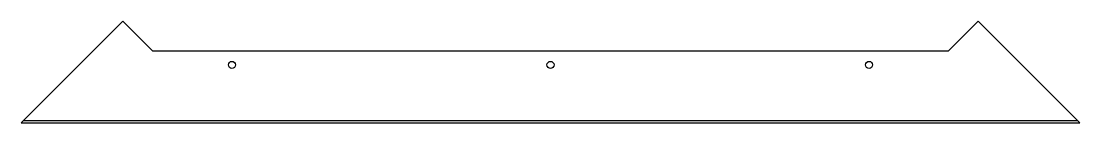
# Model space of a CAD drawing. Header units: millimetres. Extents: x 0 to 2706, y 0 to 260.
import ezdxf

# ---------------------------------------------------------------- set-up
doc = ezdxf.new("R2010")
doc.units = ezdxf.units.MM
doc.layers.add('CORTE', color=7, linetype='Continuous')
doc.layers.add('GRAVACAO', color=3, linetype='Continuous')

msp = doc.modelspace()

# ---------------------------------------------------------------- linework, layer by layer
at = {"layer": 'CORTE'}
msp.add_lwpolyline([(0, 0), (2706, 0), (2446.43, 259.57), (2369.86, 183), (336.14, 183), (259.57, 259.57)], close=True, dxfattribs=at)
for centre in [(538.71, 148), (1353, 148), (2167.29, 148)]:
    msp.add_circle(centre, 9, dxfattribs=at)
at = {"layer": 'GRAVACAO'}
msp.add_line((6.33, 6.33), (2699.67, 6.33), dxfattribs=at)

doc.saveas('drawing.dxf')
